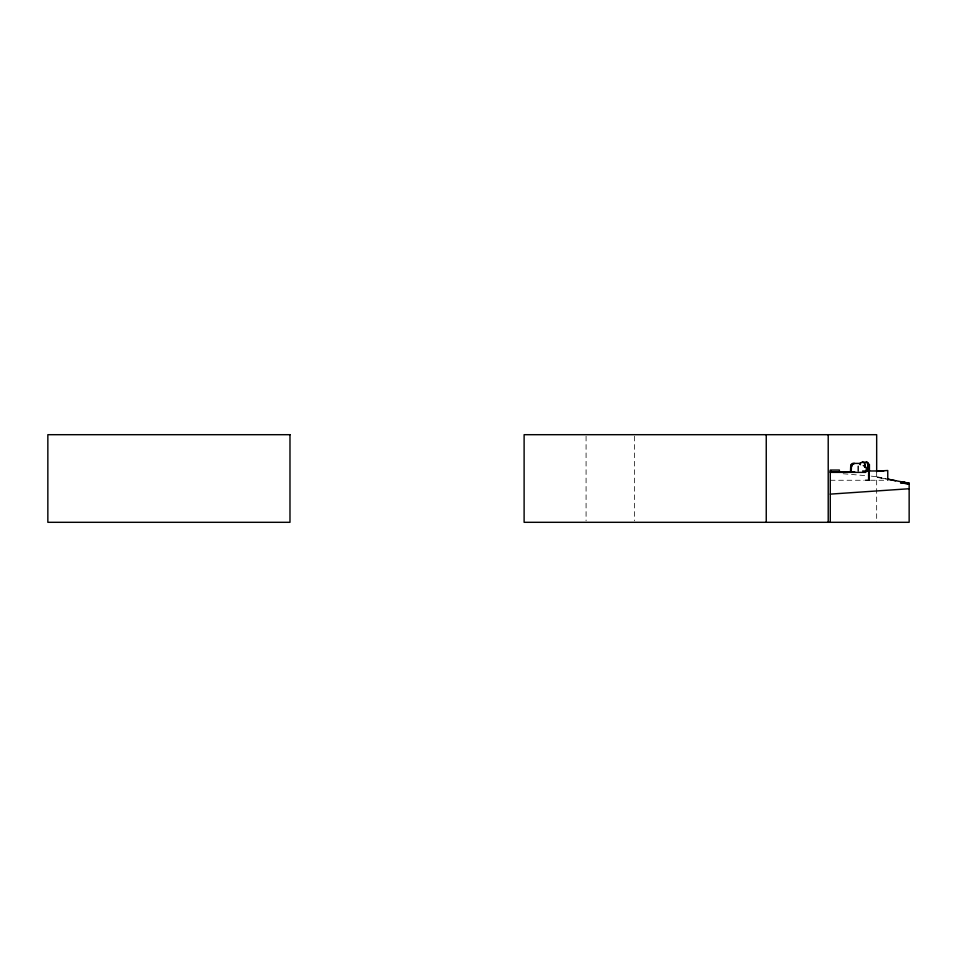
<?xml version="1.0" encoding="UTF-8"?>
<svg xmlns="http://www.w3.org/2000/svg" width="957" height="957" viewBox="0 0 957 957"><rect width="100%" height="100%" fill="white"/><g stroke="black" fill="none" stroke-linecap="round" stroke-linejoin="round"><path stroke-width="0.72" stroke-dasharray="4.79 3.59" d="M830.269 480.258L864.147 480.258M870.571 480.258L885.404 480.258M843.165 473.751L869.865 476M871.348 476.155L877.569 476.849M885.5 478.775L877.079 477.387L885.572 479.026M877.282 476.777L885.883 478.679M876.672 471.813L876.672 522.307M634.539 436.177L634.539 520.823M586.079 436.177L586.079 520.823"/><path stroke-width="1.44" d="M851.921 466.179L852.22 464.791L854.565 463.403M860.092 464.312L860.319 463.403L852.484 463.403L850.773 464.791L850.474 471.909M853.692 463.403L851.527 464.791L851.228 471.909M859.865 463.403L862.281 462.159L867.353 462.159L868.262 463.176L868.262 470.976M909.15 488.74L830.269 494.123M860.319 464.791L860.379 463.403M863.25 465.509L866.241 467.363L866.241 470.976M830.293 470.976L831.047 470.976M862.616 470.976L883.813 470.976M830.293 471.909L854.768 471.909M830.293 472.375L865.906 472.375M865.487 480.258L869.267 480.258L869.267 470.976M909.15 483.979L900.537 482.83L909.15 483.871L903.372 482.543M886.9 479.014L909.15 483.249L909.15 522.307L524.113 522.307L524.113 434.693L876.672 434.693L876.672 471.813M909.15 483.213L900.728 481.694L909.15 483.5M887.271 478.99L895.585 480.821M862.664 462.159L865.068 463.403L865.068 467.363M862.281 462.159L862.927 462.566M867.257 462.901L866.348 462.159L869.423 464.48L869.423 470.976M867.592 463.176L868.035 470.976M887.761 480.258L887.761 470.509L878.957 470.976M868.597 470.976L868.597 480.258M864.841 464.48L864.841 467.076M858.202 466.179L858.202 470.976M839.385 471.909L839.385 470.054L830.269 470.054L830.269 522.307M828.212 434.693L828.212 522.307M766.246 434.693L766.246 522.307M289.983 434.693L47.85 434.693L47.85 522.307L289.983 522.307L289.983 434.693"/></g></svg>
